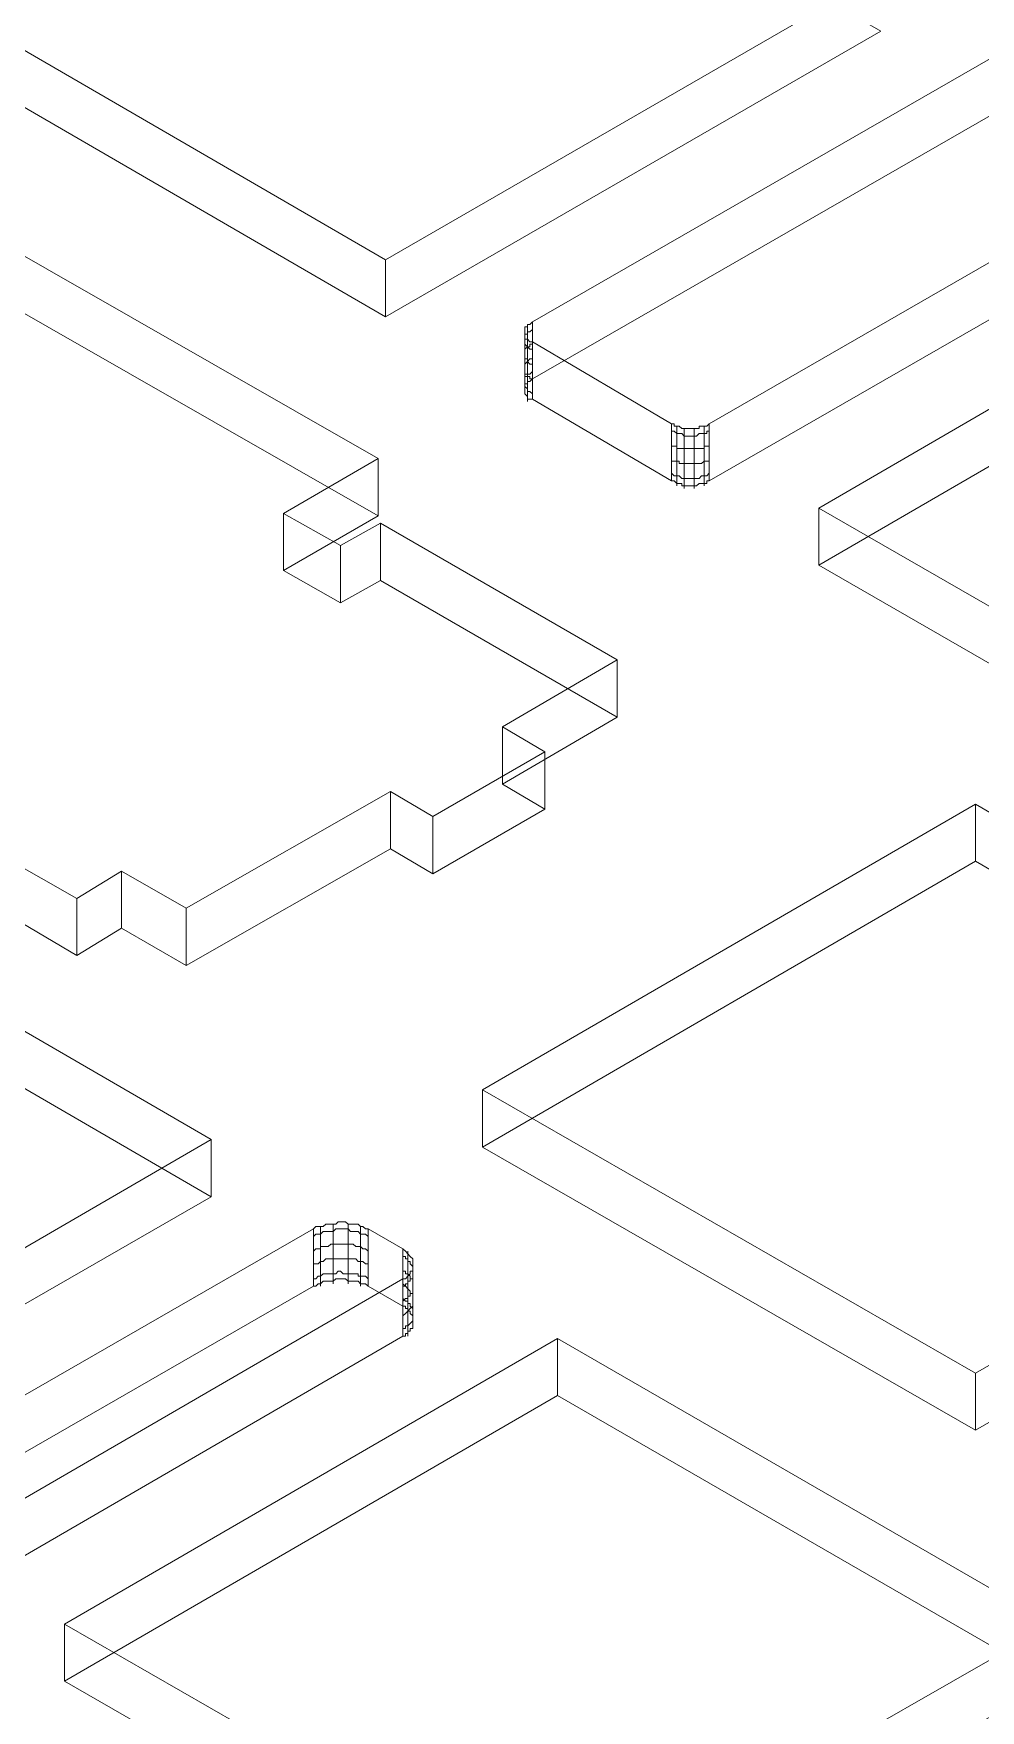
# Model space of a CAD drawing. Header units: millimetres. Extents: x 251 to 1800, y 172 to 1116.
# Drawn here: x 455.3 to 555.7, y 742.5 to 920.3 of the extents above; entities that cross this region are included whole.
import ezdxf

# ---------------------------------------------------------------- set-up
doc = ezdxf.new("R2010")
doc.units = ezdxf.units.MM

msp = doc.modelspace()

# ---------------------------------------------------------------- linework, layer by layer
at = {"color": 8, "lineweight": 0, "true_color": 0x808080}
for points in [[(492.601215, 950.66933), (545.115221, 920.610159), (492.601215, 890.30302), (440.335176, 920.610159)], [(590.796345, 833.90419), (538.530306, 863.963361), (590.796345, 894.2705), (643.337903, 863.963361)], [(555.144129, 772.242938), (502.87809, 802.274557), (555.144129, 832.581696), (607.410167, 802.274557)], [(421.847821, 766.952965), (369.306263, 797.012136), (421.847821, 827.319275), (474.11386, 797.012136)], [(510.81305, 715.568588), (458.547011, 745.62776), (510.81305, 775.934899), (563.327056, 745.62776)]]:
    msp.add_lwpolyline(points, close=True, dxfattribs=at)
for points in [[(492.601215, 896.364448), (440.335176, 926.671587)], [(492.601215, 896.364448), (440.335176, 926.671587)], [(545.115221, 926.671587), (492.601215, 896.364448)], [(545.115221, 926.671587), (492.601215, 896.364448)], [(492.601215, 890.30302), (440.335176, 920.610159)], [(545.115221, 920.610159), (492.601215, 890.30302)], [(556.742141, 917.717205), (508.168063, 889.779533), (507.892544, 889.504014), (507.644576, 889.504014), (507.644576, 889.256046), (507.369057, 889.256046), (507.369057, 888.980527), (507.369057, 888.732559), (507.369057, 888.45704), (507.369057, 888.209072), (507.369057, 887.933553), (507.644576, 887.933553), (507.892544, 887.658033), (508.168063, 887.658033), (522.935906, 878.979171), (523.211425, 878.979171), (523.211425, 878.703651), (523.486944, 878.703651), (523.734912, 878.703651), (524.010431, 878.455684), (524.258399, 878.455684), (524.533918, 878.455684), (524.809438, 878.455684), (525.057405, 878.455684), (525.332925, 878.455684), (525.580892, 878.455684), (525.856412, 878.455684), (525.856412, 878.703651), (526.104379, 878.703651), (526.379899, 878.703651), (526.655418, 878.703651), (526.903386, 878.979171), (575.477464, 906.916842)], [(556.742141, 917.717205), (508.168063, 889.779533)], [(556.742141, 911.655777), (508.168063, 883.718105)], [(556.742141, 911.655777), (508.168063, 883.718105)], [(526.903386, 878.979171), (575.477464, 906.916842)], [(439.26065, 905.31883), (491.802208, 875.28721)], [(439.26065, 905.31883), (491.802208, 875.28721)], [(526.903386, 872.917743), (575.477464, 900.855415)], [(526.903386, 872.917743), (575.477464, 900.855415)], [(538.530306, 870.024789), (590.796345, 900.331928)], [(538.530306, 870.024789), (590.796345, 900.331928)], [(439.26065, 899.257402), (491.802208, 869.225783), (481.773301, 863.412322), (487.834728, 859.995881), (492.050176, 862.365348), (517.149997, 847.873026), (504.99959, 840.764624), (509.490557, 838.119637), (497.615669, 831.259203), (493.124702, 833.90419), (471.468873, 821.533367), (464.608439, 825.473295), (459.869505, 822.580341), (448.242584, 829.440775)], [(439.26065, 899.257402), (491.802208, 869.225783)], [(492.601215, 890.30302), (492.601215, 896.364448)], [(492.601215, 890.30302), (492.601215, 896.364448)], [(538.530306, 863.963361), (590.796345, 894.2705)], [(508.168063, 889.779533), (507.892544, 889.504014), (507.644576, 889.504014), (507.644576, 889.256046), (507.369057, 889.256046), (507.369057, 888.980527), (507.369057, 888.732559), (507.369057, 888.45704), (507.369057, 888.209072), (507.369057, 887.933553), (507.644576, 887.933553), (507.892544, 887.658033), (508.168063, 887.658033)], [(507.644576, 889.504014), (507.644576, 883.442586), (507.644576, 883.194618)], [(508.168063, 889.779533), (508.168063, 883.718105)], [(508.168063, 889.779533), (508.168063, 883.718105)], [(507.369057, 888.980527), (507.369057, 882.919099), (507.369057, 882.671131)], [(508.168063, 886.886579), (507.892544, 886.886579), (507.644576, 887.134546), (507.369057, 887.410066), (507.369057, 887.658033), (507.369057, 887.933553), (507.369057, 888.209072), (507.369057, 888.45704), (507.644576, 888.45704), (507.644576, 888.732559), (507.892544, 888.732559), (508.168063, 888.980527), (508.168063, 888.732559)], [(507.369057, 888.45704), (507.369057, 882.395612), (507.369057, 882.147644)], [(508.168063, 885.288566), (507.892544, 885.288566), (507.644576, 885.564086), (507.644576, 885.839605), (507.369057, 885.839605), (507.369057, 886.087572), (507.369057, 886.363092), (507.369057, 886.611059), (507.369057, 886.886579), (507.644576, 887.134546), (507.892544, 887.134546), (507.892544, 887.410066), (508.168063, 887.410066), (508.168063, 887.134546)], [(507.644576, 887.658033), (507.644576, 881.596606), (507.644576, 881.348638)], [(508.168063, 881.596606), (508.168063, 887.658033)], [(508.168063, 887.658033), (522.935906, 878.979171)], [(508.168063, 881.596606), (508.168063, 887.658033)], [(508.168063, 883.718105), (507.892544, 883.718105), (507.892544, 883.993625), (507.644576, 883.993625), (507.644576, 884.241592), (507.369057, 884.241592), (507.369057, 884.517112), (507.369057, 884.765079), (507.369057, 885.040599), (507.369057, 885.288566), (507.644576, 885.564086), (507.892544, 885.839605), (508.168063, 885.839605), (508.168063, 885.564086)], [(508.168063, 882.147644), (507.892544, 882.395612), (507.644576, 882.395612), (507.644576, 882.671131), (507.369057, 882.919099), (507.369057, 883.194618), (507.369057, 883.442586), (507.369057, 883.718105), (507.369057, 883.993625), (507.644576, 883.993625), (507.644576, 884.241592), (507.892544, 884.241592), (508.168063, 884.517112), (508.168063, 884.241592)], [(508.168063, 881.596606), (507.892544, 881.596606), (507.644576, 881.596606), (507.644576, 881.872125), (507.369057, 882.147644), (507.369057, 882.395612), (507.369057, 882.671131), (507.369057, 882.919099), (507.369057, 883.194618), (507.644576, 883.194618), (507.644576, 883.442586), (507.892544, 883.442586), (508.168063, 883.718105)], [(508.168063, 881.596606), (507.892544, 881.596606), (507.644576, 881.596606), (507.644576, 881.872125), (507.369057, 882.147644), (507.369057, 882.395612), (507.369057, 882.671131), (507.369057, 882.919099), (507.369057, 883.194618), (507.644576, 883.194618), (507.644576, 883.442586), (507.892544, 883.442586), (508.168063, 883.718105)], [(508.168063, 881.596606), (522.935906, 872.917743)], [(508.168063, 881.596606), (522.935906, 872.917743)], [(522.935906, 878.979171), (522.935906, 872.917743)], [(522.935906, 878.979171), (523.211425, 878.979171), (523.211425, 878.703651), (523.486944, 878.703651), (523.734912, 878.703651), (524.010431, 878.455684), (524.258399, 878.455684), (524.533918, 878.455684), (524.809438, 878.455684), (525.057405, 878.455684), (525.332925, 878.455684), (525.580892, 878.455684), (525.856412, 878.455684), (525.856412, 878.703651), (526.104379, 878.703651), (526.379899, 878.703651), (526.655418, 878.703651), (526.903386, 878.979171)], [(522.935906, 878.979171), (522.935906, 872.917743)], [(523.486944, 878.703651), (523.486944, 872.642224), (523.486944, 872.394256)], [(524.258399, 878.455684), (524.258399, 872.394256), (524.258399, 872.118737)], [(525.332925, 878.455684), (525.332925, 872.394256), (525.332925, 872.118737)], [(526.379899, 878.703651), (526.379899, 872.642224), (526.379899, 872.394256)], [(526.903386, 872.917743), (526.903386, 878.979171)], [(526.903386, 872.917743), (526.903386, 878.979171)], [(526.903386, 878.180164), (526.655418, 878.180164), (526.655418, 877.932197), (526.379899, 877.932197), (526.104379, 877.932197), (525.856412, 877.932197), (525.580892, 877.656678), (525.332925, 877.656678), (525.057405, 877.656678), (524.809438, 877.656678), (524.533918, 877.656678), (524.258399, 877.656678), (524.010431, 877.932197), (523.734912, 877.932197), (523.486944, 877.932197), (523.211425, 878.180164), (522.935906, 878.180164), (522.935906, 877.932197)], [(526.903386, 876.609704), (526.655418, 876.609704), (526.379899, 876.609704), (526.379899, 876.334184), (526.104379, 876.334184), (525.856412, 876.334184), (525.580892, 876.334184), (525.332925, 876.334184), (525.057405, 876.334184), (524.809438, 876.334184), (524.533918, 876.334184), (524.258399, 876.334184), (524.010431, 876.334184), (523.734912, 876.334184), (523.486944, 876.334184), (523.486944, 876.609704), (523.211425, 876.609704), (522.935906, 876.609704), (522.935906, 876.334184)], [(491.802208, 875.28721), (481.773301, 869.47375)], [(491.802208, 869.225783), (491.802208, 875.28721), (481.773301, 869.47375), (487.834728, 866.057309)], [(491.802208, 869.225783), (491.802208, 875.28721)], [(526.903386, 875.011691), (526.655418, 875.011691), (526.379899, 875.011691), (526.104379, 874.763723), (525.856412, 874.763723), (525.580892, 874.763723), (525.332925, 874.763723), (525.057405, 874.763723), (524.809438, 874.763723), (524.533918, 874.763723), (524.258399, 874.763723), (524.010431, 874.763723), (523.734912, 874.763723), (523.734912, 875.011691), (523.486944, 875.011691), (523.211425, 875.011691), (522.935906, 875.011691), (522.935906, 874.763723)], [(526.903386, 873.716749), (526.655418, 873.44123), (526.379899, 873.44123), (526.104379, 873.44123), (525.856412, 873.165711), (525.580892, 873.165711), (525.332925, 873.165711), (525.057405, 873.165711), (524.809438, 873.165711), (524.533918, 873.165711), (524.258399, 873.165711), (524.010431, 873.165711), (523.734912, 873.44123), (523.486944, 873.44123), (523.211425, 873.44123), (522.935906, 873.716749), (522.935906, 873.44123)], [(526.903386, 872.917743), (526.655418, 872.917743), (526.655418, 872.642224), (526.379899, 872.642224), (526.104379, 872.642224), (525.856412, 872.642224), (525.580892, 872.394256), (525.332925, 872.394256), (525.057405, 872.394256), (524.809438, 872.394256), (524.533918, 872.394256), (524.258399, 872.394256), (524.010431, 872.394256), (524.010431, 872.642224), (523.734912, 872.642224), (523.486944, 872.642224), (523.211425, 872.917743), (522.935906, 872.917743)], [(526.903386, 872.917743), (526.655418, 872.917743), (526.655418, 872.642224), (526.379899, 872.642224), (526.104379, 872.642224), (525.856412, 872.642224), (525.580892, 872.394256), (525.332925, 872.394256), (525.057405, 872.394256), (524.809438, 872.394256), (524.533918, 872.394256), (524.258399, 872.394256), (524.010431, 872.394256), (524.010431, 872.642224), (523.734912, 872.642224), (523.486944, 872.642224), (523.211425, 872.917743), (522.935906, 872.917743)], [(590.796345, 839.965617), (538.530306, 870.024789)], [(590.796345, 839.965617), (538.530306, 870.024789)], [(538.530306, 863.963361), (538.530306, 870.024789)], [(538.530306, 863.963361), (538.530306, 870.024789)], [(481.773301, 869.47375), (487.834728, 866.057309)], [(481.773301, 869.47375), (481.773301, 863.412322)], [(481.773301, 869.47375), (481.773301, 863.412322)], [(491.802208, 869.225783), (481.773301, 863.412322)], [(487.834728, 866.057309), (492.050176, 868.426776)], [(487.834728, 866.057309), (492.050176, 868.426776)], [(492.050176, 868.426776), (517.149997, 853.934453)], [(492.050176, 862.365348), (492.050176, 868.426776)], [(492.050176, 868.426776), (517.149997, 853.934453)], [(492.050176, 862.365348), (492.050176, 868.426776)], [(487.834728, 859.995881), (487.834728, 866.057309)], [(487.834728, 859.995881), (487.834728, 866.057309)], [(481.773301, 863.412322), (487.834728, 859.995881)], [(590.796345, 833.90419), (538.530306, 863.963361)], [(487.834728, 859.995881), (492.050176, 862.365348)], [(492.050176, 862.365348), (517.149997, 847.873026)], [(517.149997, 853.934453), (504.99959, 846.826052)], [(517.149997, 853.934453), (504.99959, 846.826052)], [(517.149997, 847.873026), (517.149997, 853.934453)], [(517.149997, 847.873026), (517.149997, 853.934453)], [(517.149997, 847.873026), (504.99959, 840.764624)], [(504.99959, 846.826052), (509.490557, 844.181065)], [(504.99959, 840.764624), (504.99959, 846.826052)], [(504.99959, 846.826052), (509.490557, 844.181065)], [(504.99959, 840.764624), (504.99959, 846.826052)], [(509.490557, 844.181065), (497.615669, 837.320631)], [(509.490557, 844.181065), (497.615669, 837.320631)], [(509.490557, 838.119637), (509.490557, 844.181065)], [(509.490557, 838.119637), (509.490557, 844.181065)], [(493.124702, 839.965617), (471.468873, 827.594794)], [(493.124702, 839.965617), (471.468873, 827.594794)], [(497.615669, 837.320631), (493.124702, 839.965617)], [(497.615669, 837.320631), (493.124702, 839.965617)], [(493.124702, 833.90419), (493.124702, 839.965617)], [(493.124702, 833.90419), (493.124702, 839.965617)], [(504.99959, 840.764624), (509.490557, 838.119637)], [(509.490557, 838.119637), (497.615669, 831.259203)], [(502.87809, 808.335985), (555.144129, 838.643124)], [(502.87809, 808.335985), (555.144129, 838.643124)], [(555.144129, 838.643124), (607.410167, 808.335985)], [(555.144129, 832.581696), (555.144129, 838.643124)], [(555.144129, 838.643124), (607.410167, 808.335985)], [(555.144129, 832.581696), (555.144129, 838.643124)], [(497.615669, 831.259203), (497.615669, 837.320631)], [(497.615669, 831.259203), (497.615669, 837.320631)], [(459.869505, 828.641768), (448.242584, 835.226683)], [(459.869505, 828.641768), (448.242584, 835.226683)], [(421.847821, 833.380703), (474.11386, 803.073564)], [(421.847821, 833.380703), (474.11386, 803.073564)], [(493.124702, 833.90419), (471.468873, 821.533367)], [(497.615669, 831.259203), (493.124702, 833.90419)], [(502.87809, 802.274557), (555.144129, 832.581696)], [(555.144129, 832.581696), (607.410167, 802.274557)], [(464.608439, 831.534723), (459.869505, 828.641768)], [(471.468873, 821.533367), (471.468873, 827.594794), (464.608439, 831.534723), (459.869505, 828.641768)], [(471.468873, 827.594794), (464.608439, 831.534723)], [(464.608439, 831.534723), (464.608439, 825.473295)], [(464.608439, 831.534723), (464.608439, 825.473295)], [(459.869505, 822.580341), (448.242584, 829.440775)], [(459.869505, 822.580341), (459.869505, 828.641768)], [(459.869505, 822.580341), (459.869505, 828.641768)], [(421.847821, 827.319275), (474.11386, 797.012136)], [(471.468873, 821.533367), (471.468873, 827.594794)], [(464.608439, 825.473295), (459.869505, 822.580341)], [(471.468873, 821.533367), (464.608439, 825.473295)], [(555.144129, 778.304366), (502.87809, 808.335985)], [(555.144129, 778.304366), (502.87809, 808.335985)], [(502.87809, 802.274557), (502.87809, 808.335985)], [(502.87809, 802.274557), (502.87809, 808.335985)], [(607.410167, 808.335985), (555.144129, 778.304366)], [(607.410167, 808.335985), (555.144129, 778.304366)], [(474.11386, 803.073564), (421.847821, 772.766425)], [(474.11386, 803.073564), (421.847821, 772.766425)], [(474.11386, 797.012136), (474.11386, 803.073564)], [(474.11386, 797.012136), (474.11386, 803.073564)], [(555.144129, 772.242938), (502.87809, 802.274557)], [(607.410167, 802.274557), (555.144129, 772.242938)], [(474.11386, 797.012136), (421.847821, 766.952965)], [(444.027137, 759.073109), (494.447195, 788.305722), (494.695162, 788.305722), (494.970682, 788.581241), (495.218649, 788.829209), (495.218649, 789.104728), (495.494169, 789.104728), (495.494169, 789.380247), (495.494169, 789.628215), (495.494169, 789.903734), (495.494169, 790.151702), (495.494169, 790.427221), (495.218649, 790.675189), (494.970682, 790.950708), (494.695162, 791.226228), (494.447195, 791.474195), (490.755234, 793.595695), (490.479715, 793.595695), (490.204196, 793.843662), (489.956228, 793.843662), (489.680709, 794.119182), (489.432741, 794.119182), (489.157222, 794.119182), (488.881702, 794.119182), (488.633735, 794.119182), (488.358215, 794.367149), (488.110248, 794.367149), (487.834728, 794.367149), (487.586761, 794.367149), (487.311241, 794.119182), (487.035722, 794.119182), (486.787754, 794.119182), (486.512235, 794.119182), (486.264268, 794.119182), (485.988748, 793.843662), (485.713229, 793.843662), (485.465261, 793.843662), (485.189742, 793.843662), (484.941774, 793.595695), (434.521716, 764.583498)], [(484.941774, 793.595695), (434.521716, 764.583498)], [(490.755234, 793.595695), (490.479715, 793.595695), (490.204196, 793.843662), (489.956228, 793.843662), (489.680709, 794.119182), (489.432741, 794.119182), (489.157222, 794.119182), (488.881702, 794.119182), (488.633735, 794.119182), (488.358215, 794.367149), (488.110248, 794.367149), (487.834728, 794.367149), (487.586761, 794.367149), (487.311241, 794.119182), (487.035722, 794.119182), (486.787754, 794.119182), (486.512235, 794.119182), (486.264268, 794.119182), (485.988748, 793.843662), (485.713229, 793.843662), (485.465261, 793.843662), (485.189742, 793.843662), (484.941774, 793.595695)], [(484.941774, 787.534267), (484.941774, 793.595695)], [(484.941774, 792.796689), (485.189742, 793.044656), (485.465261, 793.044656), (485.713229, 793.044656), (485.988748, 793.320176), (486.264268, 793.320176), (486.512235, 793.320176), (486.787754, 793.320176), (487.035722, 793.320176), (487.311241, 793.595695), (487.586761, 793.595695), (487.834728, 793.595695), (488.110248, 793.595695), (488.358215, 793.595695), (488.633735, 793.595695), (488.881702, 793.320176), (489.157222, 793.320176), (489.432741, 793.320176), (489.680709, 793.320176), (489.956228, 793.044656), (490.204196, 793.044656), (490.479715, 793.044656), (490.755234, 792.796689), (490.755234, 792.521169)], [(484.941774, 787.534267), (484.941774, 793.595695)], [(485.713229, 793.843662), (485.713229, 787.782235), (485.713229, 787.534267)], [(487.035722, 794.119182), (487.035722, 788.057754), (487.035722, 787.782235)], [(488.633735, 794.119182), (488.633735, 788.057754), (488.633735, 787.782235)], [(489.956228, 793.843662), (489.956228, 787.782235), (489.956228, 787.534267)], [(490.755234, 793.595695), (490.755234, 787.534267)], [(494.447195, 791.474195), (490.755234, 793.595695)], [(490.755234, 793.595695), (490.755234, 787.534267)], [(484.941774, 791.226228), (485.189742, 791.474195), (485.465261, 791.474195), (485.713229, 791.474195), (485.713229, 791.749715), (485.988748, 791.749715), (486.264268, 791.749715), (486.512235, 791.749715), (486.787754, 791.997682), (487.035722, 791.997682), (487.311241, 791.997682), (487.586761, 791.997682), (487.834728, 791.997682), (488.110248, 791.997682), (488.358215, 791.997682), (488.633735, 791.997682), (488.881702, 791.997682), (489.157222, 791.997682), (489.432741, 791.749715), (489.680709, 791.749715), (489.956228, 791.749715), (490.204196, 791.474195), (490.479715, 791.474195), (490.755234, 791.226228), (490.755234, 790.950708)], [(494.447195, 785.412767), (494.447195, 791.474195)], [(494.447195, 788.305722), (494.695162, 788.305722), (494.970682, 788.581241), (495.218649, 788.829209), (495.218649, 789.104728), (495.494169, 789.104728), (495.494169, 789.380247), (495.494169, 789.628215), (495.494169, 789.903734), (495.494169, 790.151702), (495.494169, 790.427221), (495.218649, 790.675189), (494.970682, 790.950708), (494.695162, 791.226228), (494.447195, 791.474195)], [(494.447195, 785.412767), (494.447195, 791.474195)], [(484.941774, 789.903734), (485.189742, 789.903734), (485.465261, 789.903734), (485.713229, 790.151702), (485.988748, 790.151702), (486.264268, 790.427221), (486.512235, 790.427221), (486.787754, 790.427221), (487.035722, 790.427221), (487.311241, 790.427221), (487.586761, 790.427221), (487.834728, 790.427221), (488.110248, 790.427221), (488.358215, 790.427221), (488.633735, 790.427221), (488.881702, 790.427221), (489.157222, 790.427221), (489.432741, 790.427221), (489.680709, 790.151702), (489.956228, 790.151702), (490.204196, 790.151702), (490.479715, 789.903734), (490.755234, 789.903734), (490.755234, 789.628215)], [(494.447195, 790.675189), (494.695162, 790.675189), (494.695162, 790.427221), (494.970682, 790.427221), (494.970682, 790.151702), (495.218649, 790.151702), (495.218649, 789.903734), (495.494169, 789.628215), (495.494169, 789.380247), (495.494169, 789.104728), (495.494169, 788.829209), (495.494169, 788.581241), (495.494169, 788.305722), (495.218649, 788.305722), (495.218649, 788.057754), (494.970682, 788.057754), (494.970682, 787.782235), (494.695162, 787.782235), (494.695162, 787.534267), (494.447195, 787.534267), (494.447195, 787.258748)], [(494.970682, 791.226228), (494.970682, 785.1648), (494.970682, 784.889281)], [(495.494169, 790.151702), (495.494169, 784.090274), (495.494169, 783.842307)], [(444.027137, 759.073109), (494.447195, 788.305722)], [(484.941774, 788.305722), (485.189742, 788.305722), (485.465261, 788.581241), (485.713229, 788.581241), (485.988748, 788.829209), (486.264268, 788.829209), (486.512235, 788.829209), (486.787754, 788.829209), (487.035722, 788.829209), (487.311241, 788.829209), (487.586761, 789.104728), (487.834728, 789.104728), (488.110248, 788.829209), (488.358215, 788.829209), (488.633735, 788.829209), (488.881702, 788.829209), (489.157222, 788.829209), (489.432741, 788.829209), (489.680709, 788.829209), (489.680709, 788.581241), (489.956228, 788.581241), (490.204196, 788.581241), (490.479715, 788.581241), (490.755234, 788.305722), (490.755234, 788.057754)], [(484.941774, 787.534267), (485.189742, 787.534267), (485.465261, 787.782235), (485.713229, 787.782235), (485.988748, 788.057754), (486.264268, 788.057754), (486.512235, 788.057754), (486.787754, 788.057754), (487.035722, 788.057754), (487.311241, 788.305722), (487.586761, 788.305722), (487.834728, 788.305722), (488.110248, 788.305722), (488.358215, 788.305722), (488.633735, 788.057754), (488.881702, 788.057754), (489.157222, 788.057754), (489.432741, 788.057754), (489.680709, 788.057754), (489.956228, 787.782235), (490.204196, 787.782235), (490.479715, 787.782235), (490.755234, 787.534267)], [(484.941774, 787.534267), (485.189742, 787.534267), (485.465261, 787.782235), (485.713229, 787.782235), (485.988748, 788.057754), (486.264268, 788.057754), (486.512235, 788.057754), (486.787754, 788.057754), (487.035722, 788.057754), (487.311241, 788.305722), (487.586761, 788.305722), (487.834728, 788.305722), (488.110248, 788.305722), (488.358215, 788.305722), (488.633735, 788.057754), (488.881702, 788.057754), (489.157222, 788.057754), (489.432741, 788.057754), (489.680709, 788.057754), (489.956228, 787.782235), (490.204196, 787.782235), (490.479715, 787.782235), (490.755234, 787.534267)], [(494.447195, 789.104728), (494.695162, 789.104728), (494.695162, 788.829209), (494.970682, 788.829209), (495.218649, 788.581241), (495.218649, 788.305722), (495.494169, 788.305722), (495.494169, 788.057754), (495.494169, 787.782235), (495.494169, 787.534267), (495.494169, 787.258748), (495.494169, 786.983228), (495.494169, 786.735261), (495.218649, 786.735261), (495.218649, 786.459741), (494.970682, 786.459741), (494.970682, 786.211774), (494.695162, 786.211774), (494.447195, 785.936254), (494.447195, 785.688287)], [(494.447195, 788.305722), (494.447195, 782.244294)], [(494.447195, 788.305722), (494.447195, 782.244294)], [(494.447195, 787.782235), (494.695162, 787.534267), (494.970682, 787.258748), (495.218649, 786.983228), (495.218649, 786.735261), (495.494169, 786.735261), (495.494169, 786.459741), (495.494169, 786.211774), (495.494169, 785.936254), (495.494169, 785.688287), (495.494169, 785.412767), (495.218649, 785.1648), (494.970682, 784.889281), (494.695162, 784.613761), (494.447195, 784.365794), (494.447195, 784.090274)], [(494.970682, 788.581241), (494.970682, 782.519813), (494.970682, 782.244294)], [(495.494169, 789.380247), (495.494169, 783.31882), (495.494169, 783.0433)], [(484.941774, 787.534267), (434.521716, 758.52207)], [(484.941774, 787.534267), (434.521716, 758.52207)], [(494.447195, 785.412767), (490.755234, 787.534267)], [(494.447195, 785.412767), (490.755234, 787.534267)], [(494.447195, 786.211774), (494.695162, 785.936254), (494.970682, 785.936254), (494.970682, 785.688287), (495.218649, 785.688287), (495.218649, 785.412767), (495.494169, 785.1648), (495.494169, 784.889281), (495.494169, 784.613761), (495.494169, 784.365794), (495.494169, 784.090274), (495.494169, 783.842307), (495.218649, 783.566787), (494.970682, 783.31882), (494.695162, 783.31882), (494.695162, 783.0433), (494.447195, 783.0433), (494.447195, 782.767781)], [(494.447195, 785.412767), (494.695162, 785.412767), (494.695162, 785.1648), (494.970682, 785.1648), (494.970682, 784.889281), (495.218649, 784.889281), (495.218649, 784.613761), (495.494169, 784.365794), (495.494169, 784.090274), (495.494169, 783.842307), (495.494169, 783.566787), (495.494169, 783.31882), (495.494169, 783.0433), (495.218649, 783.0433), (495.218649, 782.767781), (494.970682, 782.767781), (494.970682, 782.519813), (494.695162, 782.519813), (494.695162, 782.244294), (494.447195, 782.244294)], [(494.447195, 785.412767), (494.695162, 785.412767), (494.695162, 785.1648), (494.970682, 785.1648), (494.970682, 784.889281), (495.218649, 784.889281), (495.218649, 784.613761), (495.494169, 784.365794), (495.494169, 784.090274), (495.494169, 783.842307), (495.494169, 783.566787), (495.494169, 783.31882), (495.494169, 783.0433), (495.218649, 783.0433), (495.218649, 782.767781), (494.970682, 782.767781), (494.970682, 782.519813), (494.695162, 782.519813), (494.695162, 782.244294), (494.447195, 782.244294)], [(444.027137, 753.011681), (494.447195, 782.244294)], [(444.027137, 753.011681), (494.447195, 782.244294)], [(458.547011, 751.689187), (510.81305, 781.996326)], [(458.547011, 751.689187), (510.81305, 781.996326)], [(510.81305, 781.996326), (563.327056, 751.689187)], [(510.81305, 775.934899), (510.81305, 781.996326)], [(510.81305, 781.996326), (563.327056, 751.689187)], [(510.81305, 775.934899), (510.81305, 781.996326)], [(555.144129, 772.242938), (555.144129, 778.304366)], [(555.144129, 772.242938), (555.144129, 778.304366)], [(458.547011, 745.62776), (510.81305, 775.934899)], [(510.81305, 775.934899), (563.327056, 745.62776)], [(510.81305, 721.630016), (458.547011, 751.689187)], [(510.81305, 721.630016), (458.547011, 751.689187)], [(458.547011, 745.62776), (458.547011, 751.689187)], [(458.547011, 745.62776), (458.547011, 751.689187)], [(563.327056, 751.689187), (510.81305, 721.630016)], [(563.327056, 751.689187), (510.81305, 721.630016)], [(510.81305, 715.568588), (458.547011, 745.62776)]]:
    msp.add_lwpolyline(points, dxfattribs=at)

doc.saveas('drawing.dxf')
